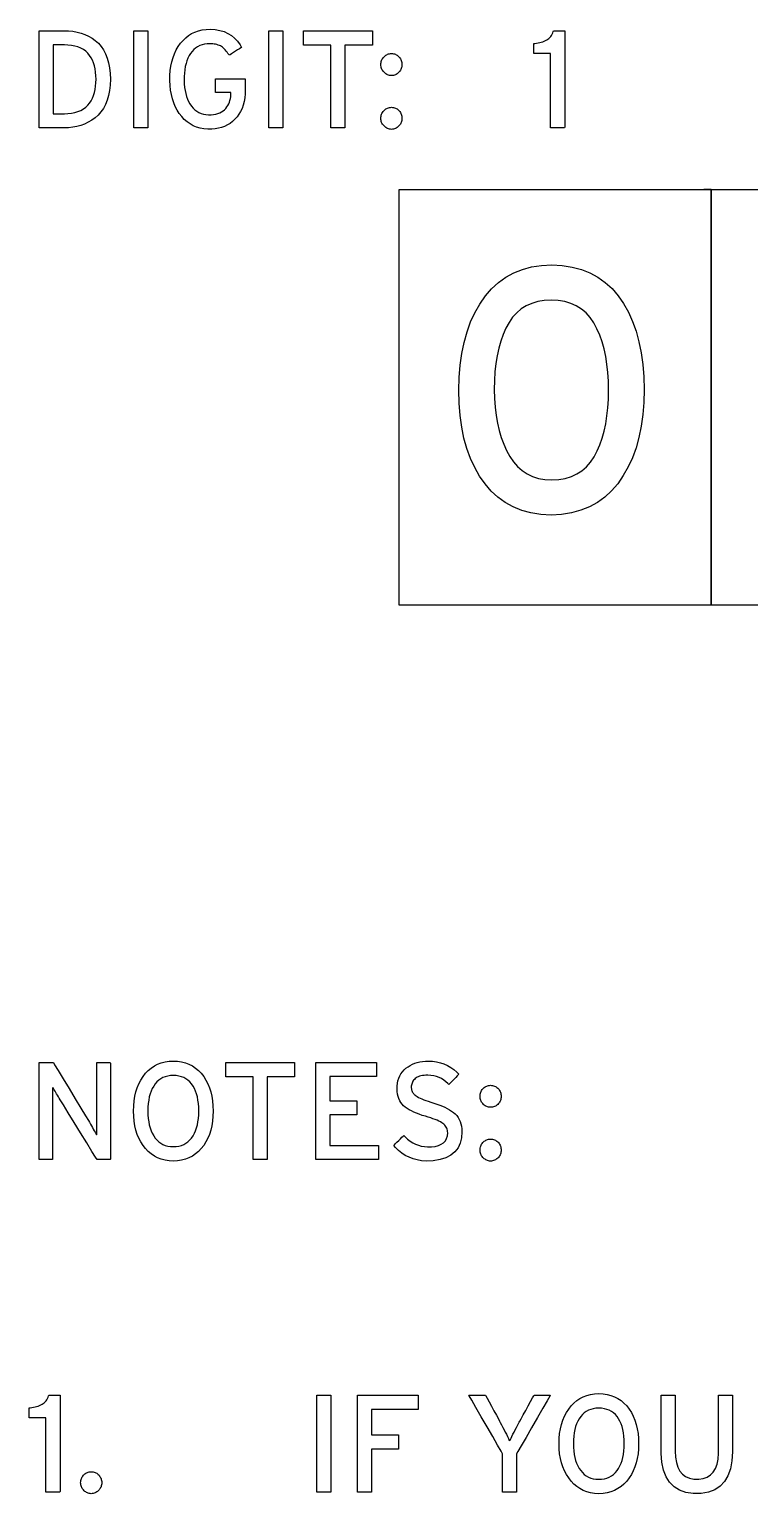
# Model space of a CAD drawing. Extents: x 1 to 47.7, y 0.2 to 33.3.
# Drawn here: x 1.015 to 2.963, y 28.096 to 32.058 of the extents above; entities that cross this region are included whole.
import ezdxf

# ---------------------------------------------------------------- set-up
doc = ezdxf.new("R2010")
doc.units = 0
doc.header["$MEASUREMENT"] = 0
for name, color, linetype in [('1_0_____CONNECTOR_TYPE_', 7, 'CONTINUOUS'), ('2_0_____ETHERNET_CONNECTIO', 7, 'CONTINUOUS'), ('3_0_____MOUNTING_', 7, 'CONTINUOUS'), ('4_0_____DWG', 7, 'CONTINUOUS')]:
    doc.layers.add(name, color=color, linetype=linetype)

msp = doc.modelspace()

# ---------------------------------------------------------------- linework, layer by layer
at = {"layer": '1_0_____CONNECTOR_TYPE_'}
msp.add_lwpolyline([(2.8588, 31.625), (2.8388, 31.625)], dxfattribs=at)
at = {"layer": '2_0_____ETHERNET_CONNECTIO'}
msp.add_lwpolyline([(2.8588, 31.625), (2.8388, 31.625)], dxfattribs=at)
at = {"layer": '3_0_____MOUNTING_'}
msp.add_lwpolyline([(2.8588, 31.625), (2.8388, 31.625)], dxfattribs=at)
at = {"layer": '4_0_____DWG'}
for points in [[(1.5991, 31.8945), (1.5986, 31.8833), (1.5975, 31.8726), (1.5958, 31.8626), (1.5933, 31.8531), (1.5902, 31.8443), (1.5864, 31.8361), (1.5819, 31.8284), (1.5768, 31.8214), (1.5709, 31.815), (1.5646, 31.8091), (1.5579, 31.8039), (1.5507, 31.7995), (1.5431, 31.7957), (1.5351, 31.7927), (1.5266, 31.7904), (1.5177, 31.7887), (1.5084, 31.7878), (1.4981, 31.7878), (1.4873, 31.7888), (1.477, 31.7908), (1.4673, 31.7937), (1.4582, 31.7975), (1.4496, 31.8023), (1.4415, 31.808), (1.4341, 31.8147), (1.4272, 31.8223), (1.4207, 31.8307), (1.4149, 31.8396), (1.4098, 31.8492), (1.4055, 31.8594), (1.4019, 31.8702), (1.3991, 31.8817), (1.397, 31.8938), (1.3956, 31.9065), (1.395, 31.9198), (1.3952, 31.9334), (1.3962, 31.9465), (1.398, 31.9589), (1.4005, 31.9707), (1.4037, 31.9819), (1.4077, 31.9924), (1.4124, 32.0024), (1.4179, 32.0117), (1.4241, 32.0205), (1.4307, 32.0284), (1.4379, 32.0354), (1.4457, 32.0415), (1.454, 32.0466), (1.4629, 32.0509), (1.4723, 32.0541), (1.4823, 32.0565), (1.4929, 32.0579), (1.5044, 32.0584), (1.5177, 32.0575), (1.5301, 32.0554), (1.5416, 32.052), (1.5521, 32.0474), (1.5617, 32.0415), (1.5703, 32.0344), (1.578, 32.0261), (1.5848, 32.0165), (1.5886, 32.0093), (1.5867, 32.0081), (1.583, 32.0057), (1.5781, 32.0025), (1.5725, 31.999), (1.5669, 31.9954), (1.5618, 31.9921), (1.5579, 31.9896), (1.5557, 31.9882), (1.5543, 31.9899), (1.5521, 31.9933), (1.5498, 31.9966), (1.5475, 31.9996), (1.5451, 32.0024), (1.5426, 32.005), (1.54, 32.0074), (1.5374, 32.0096), (1.5347, 32.0116), (1.5319, 32.0132), (1.5289, 32.0146), (1.5257, 32.0158), (1.5223, 32.0168), (1.5187, 32.0177), (1.515, 32.0184), (1.5111, 32.0188), (1.507, 32.0191), (1.5028, 32.0192), (1.4957, 32.0189), (1.4887, 32.0179), (1.4821, 32.0163), (1.4759, 32.0141), (1.4701, 32.0112), (1.4647, 32.0076), (1.4598, 32.0035), (1.4552, 31.9986), (1.4511, 31.9932), (1.4473, 31.9871), (1.444, 31.9804), (1.4412, 31.9733), (1.4388, 31.9657), (1.4369, 31.9576), (1.4354, 31.949), (1.4344, 31.9399), (1.4338, 31.9303), (1.4337, 31.9202), (1.4341, 31.9105), (1.4349, 31.9013), (1.4362, 31.8926), (1.4379, 31.8844), (1.4401, 31.8766), (1.4427, 31.8694), (1.4458, 31.8626), (1.4494, 31.8563), (1.4534, 31.8504), (1.4578, 31.8451), (1.4626, 31.8404), (1.4678, 31.8365), (1.4734, 31.8332), (1.4794, 31.8306), (1.4858, 31.8286), (1.4927, 31.8274), (1.4999, 31.8268), (1.507, 31.8269), (1.5135, 31.8276), (1.5195, 31.8287), (1.5252, 31.8302), (1.5303, 31.8321), (1.5351, 31.8346), (1.5394, 31.8374), (1.5433, 31.8407), (1.5467, 31.8444), (1.5496, 31.8484), (1.5521, 31.8525), (1.5543, 31.8569), (1.5561, 31.8613), (1.5576, 31.866), (1.5588, 31.8708), (1.5596, 31.8758), (1.5601, 31.8809), (1.5603, 31.8859), (1.5603, 31.886), (1.5603, 31.8861), (1.5603, 31.8862), (1.5603, 31.8864), (1.5603, 31.8866), (1.5603, 31.8868), (1.5603, 31.8869), (1.5603, 31.887), (1.5602, 31.887), (1.558, 31.887), (1.5536, 31.887), (1.5476, 31.887), (1.5407, 31.887), (1.5337, 31.887), (1.5273, 31.887), (1.5222, 31.887), (1.5192, 31.887), (1.5187, 31.8873), (1.5187, 31.8897), (1.5187, 31.8941), (1.5187, 31.8997), (1.5187, 31.906), (1.5187, 31.9123), (1.5187, 31.918), (1.5187, 31.9222), (1.5187, 31.9245), (1.5199, 31.9247), (1.5259, 31.9247), (1.5358, 31.9247), (1.5483, 31.9247), (1.5618, 31.9247), (1.5751, 31.9247), (1.5866, 31.9247), (1.595, 31.9247), (1.5989, 31.9247), (1.5991, 31.924), (1.5991, 31.9214), (1.5991, 31.9175), (1.5991, 31.9127), (1.5991, 31.9076), (1.5991, 31.9026), (1.5991, 31.8985), (1.5991, 31.8956)], [(1.2343, 31.923), (1.2336, 31.9073), (1.232, 31.8925), (1.2293, 31.8789), (1.2257, 31.8662), (1.2211, 31.8547), (1.2154, 31.8441), (1.2088, 31.8347), (1.2012, 31.8262), (1.1927, 31.8188), (1.1838, 31.8124), (1.1744, 31.8068), (1.1646, 31.8021), (1.1543, 31.7983), (1.1436, 31.7954), (1.1324, 31.7933), (1.1208, 31.7921), (1.1104, 31.7918), (1.107, 31.7918), (1.0993, 31.7918), (1.0887, 31.7918), (1.0767, 31.7918), (1.0645, 31.7918), (1.0537, 31.7918), (1.0455, 31.7918), (1.0414, 31.7918), (1.0412, 31.7971), (1.0412, 31.82), (1.0412, 31.8559), (1.0412, 31.8998), (1.0412, 31.9463), (1.0412, 31.9901), (1.0412, 32.0261), (1.0412, 32.0489), (1.0414, 32.0542), (1.0455, 32.0542), (1.0537, 32.0542), (1.0645, 32.0542), (1.0767, 32.0542), (1.0887, 32.0542), (1.0993, 32.0542), (1.107, 32.0542), (1.1104, 32.0542), (1.121, 32.054), (1.1328, 32.0529), (1.1441, 32.051), (1.155, 32.0481), (1.1653, 32.0444), (1.1752, 32.0398), (1.1846, 32.0344), (1.1935, 32.028), (1.2018, 32.0207), (1.2093, 32.0122), (1.2158, 32.0027), (1.2213, 31.9921), (1.2259, 31.9804), (1.2294, 31.9676), (1.232, 31.9538), (1.2337, 31.939)], [(2.4249, 31.7918), (2.4249, 31.7995), (2.4249, 31.82), (2.4249, 31.8493), (2.4249, 31.8836), (2.4249, 31.9188), (2.4249, 31.9511), (2.4249, 31.9765), (2.4249, 31.991), (2.4244, 31.993), (2.4212, 31.993), (2.4155, 31.993), (2.4083, 31.993), (2.4004, 31.993), (2.3927, 31.993), (2.3861, 31.993), (2.3815, 31.993), (2.3798, 31.993), (2.3798, 31.9941), (2.3798, 31.9968), (2.3798, 32.0008), (2.3798, 32.0054), (2.3798, 32.0101), (2.3798, 32.0145), (2.3798, 32.0179), (2.3798, 32.0199), (2.3822, 32.0203), (2.3867, 32.0209), (2.3911, 32.0216), (2.3954, 32.0224), (2.3994, 32.0235), (2.4034, 32.0247), (2.4072, 32.0261), (2.4108, 32.0277), (2.4142, 32.0295), (2.4174, 32.0314), (2.4203, 32.0336), (2.4229, 32.036), (2.4253, 32.0387), (2.4273, 32.0417), (2.429, 32.0449), (2.4305, 32.0484), (2.4317, 32.0522), (2.4324, 32.0542), (2.4347, 32.0542), (2.4386, 32.0542), (2.4435, 32.0542), (2.4489, 32.0542), (2.4541, 32.0542), (2.4586, 32.0542), (2.4618, 32.0542), (2.4629, 32.0542), (2.4629, 32.0442), (2.4629, 32.0175), (2.4629, 31.9792), (2.4629, 31.9346), (2.4629, 31.8886), (2.4629, 31.8466), (2.4629, 31.8134), (2.4629, 31.7944), (2.4626, 31.7918), (2.4598, 31.7918), (2.455, 31.7918), (2.4489, 31.7918), (2.4422, 31.7918), (2.4358, 31.7918), (2.4302, 31.7918), (2.4263, 31.7918)], [(1.1955, 31.923), (1.1952, 31.9328), (1.1944, 31.9421), (1.193, 31.951), (1.1911, 31.9593), (1.1886, 31.9672), (1.1855, 31.9746), (1.1819, 31.9815), (1.1778, 31.9879), (1.173, 31.9938), (1.1674, 31.999), (1.1611, 32.0036), (1.1541, 32.0074), (1.1465, 32.0106), (1.1381, 32.013), (1.1291, 32.0148), (1.1193, 32.0158), (1.1104, 32.0161), (1.1089, 32.0161), (1.1054, 32.0161), (1.1006, 32.0161), (1.0952, 32.0161), (1.0897, 32.0161), (1.0849, 32.0161), (1.0812, 32.0161), (1.0793, 32.0161), (1.0792, 32.0124), (1.0792, 31.9962), (1.0792, 31.9706), (1.0792, 31.9395), (1.0792, 31.9065), (1.0792, 31.8754), (1.0792, 31.8499), (1.0792, 31.8337), (1.0793, 31.8299), (1.0812, 31.8299), (1.0849, 31.8299), (1.0897, 31.8299), (1.0952, 31.8299), (1.1006, 31.8299), (1.1054, 31.8299), (1.1089, 31.8299), (1.1104, 31.8299), (1.1193, 31.8302), (1.1291, 31.8313), (1.1381, 31.8331), (1.1465, 31.8356), (1.1541, 31.8388), (1.1611, 31.8427), (1.1674, 31.8474), (1.173, 31.8527), (1.1778, 31.8587), (1.1819, 31.8651), (1.1855, 31.872), (1.1886, 31.8793), (1.1911, 31.8871), (1.193, 31.8954), (1.1944, 31.9041), (1.1952, 31.9133)], [(2.0229, 31.9628), (2.0227, 31.96), (2.0223, 31.9572), (2.0217, 31.9546), (2.0209, 31.9521), (2.0199, 31.9497), (2.0187, 31.9474), (2.0172, 31.9452), (2.0156, 31.9431), (2.0137, 31.9411), (2.0117, 31.9393), (2.0096, 31.9377), (2.0074, 31.9363), (2.005, 31.9352), (2.0025, 31.9343), (1.9999, 31.9337), (1.9972, 31.9333), (1.9944, 31.9332), (1.9916, 31.9333), (1.989, 31.9337), (1.9864, 31.9343), (1.984, 31.9352), (1.9817, 31.9363), (1.9795, 31.9377), (1.9774, 31.9393), (1.9754, 31.9411), (1.9735, 31.9431), (1.9717, 31.9452), (1.9701, 31.9474), (1.9688, 31.9497), (1.9677, 31.9521), (1.9669, 31.9546), (1.9663, 31.9572), (1.966, 31.96), (1.9658, 31.9628), (1.966, 31.9658), (1.9663, 31.9686), (1.9669, 31.9713), (1.9677, 31.9739), (1.9688, 31.9764), (1.9701, 31.9788), (1.9717, 31.981), (1.9735, 31.9832), (1.9754, 31.9852), (1.9774, 31.9869), (1.9795, 31.9884), (1.9817, 31.9897), (1.984, 31.9908), (1.9864, 31.9916), (1.989, 31.9923), (1.9916, 31.9927), (1.9944, 31.9929), (1.9972, 31.9927), (1.9999, 31.9923), (2.0025, 31.9916), (2.005, 31.9908), (2.0074, 31.9897), (2.0096, 31.9884), (2.0117, 31.9869), (2.0137, 31.9852), (2.0156, 31.9832), (2.0172, 31.981), (2.0187, 31.9788), (2.0199, 31.9764), (2.0209, 31.9739), (2.0217, 31.9713), (2.0223, 31.9686), (2.0227, 31.9658)], [(2.0229, 31.8173), (2.0227, 31.8144), (2.0223, 31.8117), (2.0217, 31.8091), (2.0209, 31.8066), (2.0199, 31.8042), (2.0187, 31.8019), (2.0172, 31.7998), (2.0156, 31.7977), (2.0137, 31.7958), (2.0117, 31.794), (2.0096, 31.7924), (2.0074, 31.791), (2.005, 31.7899), (2.0025, 31.789), (1.9999, 31.7883), (1.9972, 31.7878), (1.9944, 31.7876), (1.9916, 31.7878), (1.989, 31.7883), (1.9864, 31.789), (1.984, 31.7899), (1.9817, 31.791), (1.9795, 31.7924), (1.9774, 31.794), (1.9754, 31.7958), (1.9735, 31.7977), (1.9717, 31.7998), (1.9701, 31.8019), (1.9688, 31.8042), (1.9677, 31.8066), (1.9669, 31.8091), (1.9663, 31.8117), (1.966, 31.8144), (1.9658, 31.8173), (1.966, 31.8202), (1.9663, 31.8231), (1.9669, 31.8258), (1.9677, 31.8284), (1.9688, 31.8309), (1.9701, 31.8333), (1.9717, 31.8355), (1.9735, 31.8377), (1.9754, 31.8396), (1.9774, 31.8413), (1.9795, 31.8428), (1.9817, 31.8441), (1.984, 31.8452), (1.9864, 31.846), (1.989, 31.8467), (1.9916, 31.8471), (1.9944, 31.8473), (1.9972, 31.8471), (1.9999, 31.8467), (2.0025, 31.846), (2.005, 31.8452), (2.0074, 31.8441), (2.0096, 31.8428), (2.0117, 31.8413), (2.0137, 31.8396), (2.0156, 31.8377), (2.0172, 31.8355), (2.0187, 31.8333), (2.0199, 31.8309), (2.0209, 31.8284), (2.0217, 31.8258), (2.0223, 31.8231), (2.0227, 31.8202)], [(2.6777, 31.0835), (2.6768, 31.0487), (2.6742, 31.0156), (2.6698, 30.9841), (2.6637, 30.9542), (2.6558, 30.9259), (2.6461, 30.8992), (2.6347, 30.8741), (2.6215, 30.8506), (2.6066, 30.8288), (2.5899, 30.8094), (2.5715, 30.7924), (2.5515, 30.778), (2.5298, 30.7661), (2.5064, 30.7568), (2.4813, 30.7499), (2.4546, 30.7456), (2.4262, 30.7438), (2.3981, 30.7456), (2.3717, 30.7499), (2.3469, 30.7567), (2.3238, 30.7659), (2.3023, 30.7777), (2.2824, 30.792), (2.2642, 30.8087), (2.2476, 30.828), (2.2327, 30.8495), (2.2196, 30.8726), (2.2081, 30.8974), (2.1985, 30.9239), (2.1906, 30.9521), (2.1844, 30.9819), (2.1801, 31.0135), (2.1774, 31.0467), (2.1765, 31.0816), (2.1774, 31.1165), (2.1801, 31.1497), (2.1845, 31.1813), (2.1908, 31.2113), (2.1988, 31.2396), (2.2086, 31.2664), (2.2202, 31.2915), (2.2335, 31.315), (2.2486, 31.3368), (2.2654, 31.3563), (2.2837, 31.3732), (2.3037, 31.3876), (2.3253, 31.3994), (2.3486, 31.4086), (2.3734, 31.4153), (2.3999, 31.4193), (2.428, 31.4208), (2.4564, 31.4192), (2.4831, 31.415), (2.508, 31.4083), (2.5313, 31.3992), (2.5529, 31.3875), (2.5728, 31.3733), (2.591, 31.3567), (2.6075, 31.3375), (2.6223, 31.316), (2.6353, 31.2928), (2.6465, 31.2679), (2.6561, 31.2414), (2.6639, 31.2131), (2.6699, 31.1832), (2.6742, 31.1516), (2.6768, 31.1184)], [(2.5817, 31.0816), (2.5812, 31.1061), (2.5797, 31.1294), (2.5772, 31.1518), (2.5738, 31.1731), (2.5694, 31.1934), (2.564, 31.2127), (2.5576, 31.231), (2.5502, 31.2482), (2.5417, 31.2642), (2.5318, 31.2784), (2.5206, 31.2908), (2.5082, 31.3013), (2.4944, 31.3099), (2.4793, 31.3166), (2.4629, 31.3215), (2.4452, 31.3245), (2.4262, 31.3257), (2.4075, 31.3245), (2.3901, 31.3216), (2.374, 31.3167), (2.3591, 31.3101), (2.3456, 31.3016), (2.3333, 31.2912), (2.3222, 31.2791), (2.3125, 31.265), (2.3039, 31.2493), (2.2964, 31.2324), (2.2899, 31.2145), (2.2844, 31.1954), (2.28, 31.1752), (2.2766, 31.1539), (2.2742, 31.1316), (2.2729, 31.1081), (2.2726, 31.0835), (2.2731, 31.0592), (2.2746, 31.0359), (2.2772, 31.0137), (2.2808, 30.9926), (2.2855, 30.9725), (2.2912, 30.9535), (2.2979, 30.9355), (2.3056, 30.9186), (2.3143, 30.9025), (2.3241, 30.8878), (2.3352, 30.875), (2.3476, 30.8642), (2.3611, 30.8553), (2.376, 30.8483), (2.3921, 30.8433), (2.4094, 30.8402), (2.428, 30.839), (2.447, 30.8402), (2.4646, 30.8432), (2.481, 30.8482), (2.496, 30.8551), (2.5096, 30.8639), (2.522, 30.8746), (2.533, 30.8872), (2.5427, 30.9017), (2.551, 30.9176), (2.5582, 30.9343), (2.5644, 30.9521), (2.5697, 30.971), (2.574, 30.991), (2.5773, 31.012), (2.5797, 31.0341), (2.5812, 31.0574)], [(1.1981, 29), (1.1944, 29.006), (1.1845, 29.022), (1.1703, 29.0451), (1.1536, 29.0722), (1.1363, 29.1004), (1.1201, 29.1266), (1.107, 29.148), (1.0987, 29.1614), (1.096, 29.1658), (1.0936, 29.1699), (1.0912, 29.1739), (1.0889, 29.1777), (1.0866, 29.1815), (1.0845, 29.1852), (1.0824, 29.1887), (1.0804, 29.1921), (1.0785, 29.1954), (1.0777, 29.1933), (1.0778, 29.187), (1.0778, 29.1805), (1.0778, 29.1737), (1.0778, 29.1668), (1.0779, 29.1597), (1.078, 29.1524), (1.078, 29.1449), (1.0781, 29.1371), (1.0781, 29.1323), (1.0781, 29.1201), (1.0781, 29.1017), (1.0781, 29.0797), (1.0781, 29.0563), (1.0781, 29.0343), (1.0781, 29.0159), (1.0781, 29.0037), (1.0781, 29), (1.0764, 29), (1.0725, 29), (1.0672, 29), (1.061, 29), (1.0547, 29), (1.0489, 29), (1.0443, 29), (1.0416, 29), (1.0412, 29.0018), (1.0412, 29.0188), (1.0412, 29.0498), (1.0412, 29.0899), (1.0412, 29.1344), (1.0412, 29.1786), (1.0412, 29.2177), (1.0412, 29.2469), (1.0412, 29.2616), (1.0419, 29.2624), (1.0451, 29.2624), (1.0501, 29.2624), (1.0563, 29.2624), (1.063, 29.2624), (1.0693, 29.2624), (1.0748, 29.2624), (1.0786, 29.2624), (1.08, 29.2624), (1.0835, 29.2565), (1.0929, 29.2409), (1.1065, 29.2185), (1.1224, 29.1921), (1.1389, 29.1647), (1.1543, 29.1392), (1.1669, 29.1184), (1.1748, 29.1053), (1.1774, 29.1008), (1.1803, 29.0959), (1.183, 29.0912), (1.1856, 29.0867), (1.1881, 29.0823), (1.1905, 29.0781), (1.1927, 29.0741), (1.1949, 29.0702), (1.1969, 29.0666), (1.1977, 29.0687), (1.1976, 29.0752), (1.1975, 29.0818), (1.1975, 29.0887), (1.1974, 29.0958), (1.1974, 29.103), (1.1974, 29.1104), (1.1974, 29.118), (1.1973, 29.1258), (1.1973, 29.1306), (1.1973, 29.1428), (1.1973, 29.1611), (1.1973, 29.1831), (1.1973, 29.2063), (1.1973, 29.2283), (1.1973, 29.2466), (1.1973, 29.2587), (1.1974, 29.2624), (1.1991, 29.2624), (1.203, 29.2624), (1.2083, 29.2624), (1.2145, 29.2624), (1.2208, 29.2624), (1.2266, 29.2624), (1.2311, 29.2624), (1.2339, 29.2624), (1.2343, 29.2605), (1.2343, 29.2435), (1.2343, 29.2126), (1.2343, 29.1725), (1.2343, 29.128), (1.2343, 29.0838), (1.2343, 29.0447), (1.2343, 29.0154), (1.2343, 29.0008), (1.2336, 29), (1.2307, 29), (1.2259, 29), (1.2202, 29), (1.214, 29), (1.208, 29), (1.2029, 29), (1.1994, 29)], [(1.5121, 29.1313), (1.5116, 29.1173), (1.5104, 29.104), (1.5083, 29.0914), (1.5055, 29.0794), (1.502, 29.0682), (1.4976, 29.0576), (1.4925, 29.0477), (1.4866, 29.0384), (1.4799, 29.0298), (1.4725, 29.022), (1.4645, 29.0152), (1.4559, 29.0095), (1.4468, 29.0047), (1.437, 29.001), (1.4267, 28.9982), (1.4158, 28.9965), (1.4042, 28.9958), (1.3928, 28.9965), (1.382, 28.9982), (1.3718, 29.001), (1.3621, 29.0047), (1.3531, 29.0095), (1.3447, 29.0152), (1.3368, 29.022), (1.3296, 29.0298), (1.3229, 29.0384), (1.3168, 29.0477), (1.3116, 29.0576), (1.3071, 29.0682), (1.3035, 29.0794), (1.3006, 29.0914), (1.2985, 29.104), (1.2973, 29.1173), (1.2968, 29.1313), (1.2973, 29.1452), (1.2985, 29.1586), (1.3006, 29.1712), (1.3035, 29.1832), (1.3071, 29.1945), (1.3116, 29.2052), (1.3168, 29.2152), (1.3229, 29.2246), (1.3296, 29.2333), (1.3368, 29.2409), (1.3447, 29.2476), (1.3531, 29.2532), (1.3621, 29.2579), (1.3718, 29.2616), (1.382, 29.2642), (1.3928, 29.2659), (1.4042, 29.2666), (1.4158, 29.2659), (1.4267, 29.2642), (1.437, 29.2616), (1.4468, 29.2579), (1.4559, 29.2532), (1.4645, 29.2476), (1.4725, 29.2409), (1.4799, 29.2333), (1.4866, 29.2246), (1.4925, 29.2152), (1.4976, 29.2052), (1.502, 29.1945), (1.5055, 29.1832), (1.5083, 29.1712), (1.5104, 29.1586), (1.5116, 29.1452)], [(2.185, 29.0753), (2.1839, 29.0588), (2.1804, 29.0441), (2.1744, 29.0314), (2.1659, 29.0207), (2.155, 29.0118), (2.1416, 29.0049), (2.1258, 28.9999), (2.1075, 28.9968), (2.0884, 28.9959), (2.0759, 28.9969), (2.064, 28.9989), (2.0527, 29.0019), (2.042, 29.006), (2.0319, 29.0111), (2.0224, 29.0172), (2.0135, 29.0244), (2.0052, 29.0326), (2.0006, 29.0383), (2.0022, 29.04), (2.0053, 29.0431), (2.0094, 29.0471), (2.014, 29.0517), (2.0185, 29.0562), (2.0226, 29.0603), (2.0258, 29.0635), (2.0275, 29.0652), (2.0314, 29.0615), (2.038, 29.0554), (2.0449, 29.05), (2.0521, 29.0454), (2.0595, 29.0416), (2.0672, 29.0386), (2.0752, 29.0364), (2.0834, 29.0349), (2.0918, 29.0342), (2.1026, 29.0345), (2.1129, 29.0357), (2.1217, 29.038), (2.1293, 29.0412), (2.1355, 29.0454), (2.1403, 29.0506), (2.1437, 29.0568), (2.1458, 29.0639), (2.1466, 29.0721), (2.1464, 29.0757), (2.146, 29.0789), (2.1452, 29.082), (2.1441, 29.0849), (2.1427, 29.0877), (2.1409, 29.0904), (2.1388, 29.0929), (2.1365, 29.0953), (2.1337, 29.0976), (2.1304, 29.0998), (2.1267, 29.102), (2.1224, 29.1042), (2.1176, 29.1064), (2.1124, 29.1085), (2.1067, 29.1106), (2.1005, 29.1127), (2.0938, 29.1148), (2.0861, 29.117), (2.0775, 29.1196), (2.0694, 29.1224), (2.0618, 29.1253), (2.0547, 29.1284), (2.0482, 29.1316), (2.0422, 29.1349), (2.0367, 29.1384), (2.0317, 29.142), (2.0272, 29.1457), (2.0232, 29.1498), (2.0197, 29.1543), (2.0168, 29.1593), (2.0143, 29.1648), (2.0124, 29.1707), (2.011, 29.1771), (2.01, 29.184), (2.0096, 29.1913), (2.0098, 29.199), (2.0107, 29.2063), (2.0121, 29.2133), (2.0142, 29.2199), (2.0168, 29.2261), (2.0201, 29.2319), (2.0241, 29.2374), (2.0286, 29.2424), (2.0337, 29.2471), (2.0392, 29.2512), (2.0449, 29.2548), (2.051, 29.2579), (2.0574, 29.2605), (2.0641, 29.2627), (2.0711, 29.2644), (2.0785, 29.2656), (2.0862, 29.2663), (2.0946, 29.2666), (2.1057, 29.266), (2.1165, 29.2644), (2.1267, 29.262), (2.1365, 29.2587), (2.1459, 29.2545), (2.1548, 29.2494), (2.1632, 29.2434), (2.1712, 29.2365), (2.1766, 29.2309), (2.1751, 29.2294), (2.1722, 29.2263), (2.1682, 29.2222), (2.1637, 29.2176), (2.1592, 29.2129), (2.1551, 29.2086), (2.1518, 29.2052), (2.15, 29.2033), (2.1472, 29.2057), (2.1417, 29.2107), (2.1358, 29.2152), (2.1295, 29.2189), (2.123, 29.2221), (2.116, 29.2245), (2.1088, 29.2264), (2.1011, 29.2276), (2.0932, 29.2281), (2.0872, 29.228), (2.0825, 29.2277), (2.0781, 29.2271), (2.0741, 29.2264), (2.0703, 29.2253), (2.0669, 29.2241), (2.0638, 29.2227), (2.061, 29.221), (2.0585, 29.2191), (2.0563, 29.2169), (2.0543, 29.2146), (2.0526, 29.2122), (2.0512, 29.2097), (2.0501, 29.2071), (2.0492, 29.2043), (2.0485, 29.2014), (2.0481, 29.1985), (2.048, 29.1954), (2.0481, 29.1939), (2.0482, 29.1924), (2.0483, 29.191), (2.0486, 29.1896), (2.0488, 29.1883), (2.0492, 29.187), (2.0496, 29.1858), (2.0501, 29.1846), (2.0506, 29.1835), (2.0513, 29.1822), (2.052, 29.181), (2.0529, 29.1798), (2.0538, 29.1786), (2.0549, 29.1774), (2.0561, 29.1762), (2.0574, 29.1751), (2.0587, 29.1739), (2.0608, 29.1724), (2.064, 29.1704), (2.0677, 29.1683), (2.072, 29.1662), (2.0767, 29.1641), (2.082, 29.1619), (2.0877, 29.1598), (2.094, 29.1576), (2.1008, 29.1554), (2.1088, 29.153), (2.117, 29.1503), (2.1248, 29.1475), (2.1321, 29.1445), (2.139, 29.1414), (2.1454, 29.1381), (2.1515, 29.1347), (2.1571, 29.1311), (2.1622, 29.1274), (2.1669, 29.1234), (2.1711, 29.119), (2.1747, 29.1141), (2.1778, 29.1088), (2.1803, 29.103), (2.1823, 29.0968), (2.1837, 29.0901), (2.1846, 29.0829)], [(1.4733, 29.1313), (1.4731, 29.1416), (1.4723, 29.1514), (1.4711, 29.1606), (1.4694, 29.1693), (1.4673, 29.1775), (1.4646, 29.1851), (1.4615, 29.1922), (1.4579, 29.1988), (1.4538, 29.2048), (1.4492, 29.21), (1.4441, 29.2146), (1.4386, 29.2184), (1.4327, 29.2216), (1.4262, 29.2241), (1.4194, 29.2259), (1.412, 29.227), (1.4042, 29.2274), (1.3966, 29.227), (1.3894, 29.2259), (1.3827, 29.2241), (1.3763, 29.2216), (1.3705, 29.2184), (1.365, 29.2146), (1.36, 29.21), (1.3554, 29.2048), (1.3513, 29.1988), (1.3476, 29.1922), (1.3444, 29.1851), (1.3417, 29.1775), (1.3395, 29.1693), (1.3378, 29.1606), (1.3365, 29.1514), (1.3358, 29.1416), (1.3356, 29.1313), (1.3358, 29.1211), (1.3365, 29.1114), (1.3378, 29.1023), (1.3395, 29.0937), (1.3417, 29.0856), (1.3444, 29.078), (1.3476, 29.071), (1.3513, 29.0644), (1.3554, 29.0583), (1.36, 29.0529), (1.365, 29.0481), (1.3705, 29.0441), (1.3763, 29.0408), (1.3827, 29.0382), (1.3894, 29.0364), (1.3966, 29.0353), (1.4042, 29.0349), (1.412, 29.0353), (1.4194, 29.0364), (1.4262, 29.0382), (1.4327, 29.0408), (1.4386, 29.0441), (1.4441, 29.0481), (1.4492, 29.0529), (1.4538, 29.0583), (1.4579, 29.0644), (1.4615, 29.071), (1.4646, 29.078), (1.4673, 29.0856), (1.4694, 29.0937), (1.4711, 29.1023), (1.4723, 29.1114), (1.4731, 29.1211)], [(2.291, 29.171), (2.2908, 29.1681), (2.2904, 29.1654), (2.2898, 29.1628), (2.289, 29.1602), (2.288, 29.1578), (2.2867, 29.1555), (2.2853, 29.1534), (2.2836, 29.1513), (2.2818, 29.1493), (2.2798, 29.1474), (2.2777, 29.1458), (2.2754, 29.1445), (2.2731, 29.1433), (2.2706, 29.1425), (2.268, 29.1419), (2.2653, 29.1415), (2.2625, 29.1414), (2.2597, 29.1415), (2.257, 29.1419), (2.2545, 29.1425), (2.2521, 29.1433), (2.2498, 29.1445), (2.2476, 29.1458), (2.2455, 29.1474), (2.2435, 29.1493), (2.2416, 29.1513), (2.2398, 29.1534), (2.2382, 29.1555), (2.2369, 29.1578), (2.2358, 29.1602), (2.235, 29.1628), (2.2344, 29.1654), (2.234, 29.1681), (2.2339, 29.171), (2.234, 29.1739), (2.2344, 29.1767), (2.235, 29.1795), (2.2358, 29.1821), (2.2369, 29.1845), (2.2382, 29.1869), (2.2398, 29.1892), (2.2416, 29.1914), (2.2435, 29.1934), (2.2455, 29.1951), (2.2476, 29.1966), (2.2498, 29.1979), (2.2521, 29.199), (2.2545, 29.1998), (2.257, 29.2004), (2.2597, 29.2008), (2.2625, 29.201), (2.2653, 29.2008), (2.268, 29.2004), (2.2706, 29.1998), (2.2731, 29.199), (2.2754, 29.1979), (2.2777, 29.1966), (2.2798, 29.1951), (2.2818, 29.1934), (2.2836, 29.1914), (2.2853, 29.1892), (2.2867, 29.1869), (2.288, 29.1845), (2.289, 29.1821), (2.2898, 29.1795), (2.2904, 29.1767), (2.2908, 29.1739)], [(2.291, 29.0254), (2.2908, 29.0226), (2.2904, 29.0199), (2.2898, 29.0173), (2.289, 29.0148), (2.288, 29.0124), (2.2867, 29.0101), (2.2853, 29.008), (2.2836, 29.0059), (2.2818, 29.0039), (2.2798, 29.0021), (2.2777, 29.0006), (2.2754, 28.9992), (2.2731, 28.9981), (2.2706, 28.9972), (2.268, 28.9965), (2.2653, 28.996), (2.2625, 28.9958), (2.2597, 28.996), (2.257, 28.9965), (2.2545, 28.9972), (2.2521, 28.9981), (2.2498, 28.9992), (2.2476, 29.0006), (2.2455, 29.0021), (2.2435, 29.0039), (2.2416, 29.0059), (2.2398, 29.008), (2.2382, 29.0101), (2.2369, 29.0124), (2.2358, 29.0148), (2.235, 29.0173), (2.2344, 29.0199), (2.234, 29.0226), (2.2339, 29.0254), (2.234, 29.0284), (2.2344, 29.0312), (2.235, 29.034), (2.2358, 29.0366), (2.2369, 29.039), (2.2382, 29.0414), (2.2398, 29.0437), (2.2416, 29.0458), (2.2435, 29.0478), (2.2455, 29.0495), (2.2476, 29.051), (2.2498, 29.0523), (2.2521, 29.0534), (2.2545, 29.0542), (2.257, 29.0548), (2.2597, 29.0553), (2.2625, 29.0554), (2.2653, 29.0553), (2.268, 29.0548), (2.2706, 29.0542), (2.2731, 29.0534), (2.2754, 29.0523), (2.2777, 29.051), (2.2798, 29.0495), (2.2818, 29.0478), (2.2836, 29.0458), (2.2853, 29.0437), (2.2867, 29.0414), (2.288, 29.039), (2.289, 29.0366), (2.2898, 29.034), (2.2904, 29.0312), (2.2908, 29.0284)], [(1.06, 28.1), (1.06, 28.1077), (1.06, 28.1282), (1.06, 28.1575), (1.06, 28.1917), (1.06, 28.227), (1.06, 28.2592), (1.06, 28.2846), (1.06, 28.2992), (1.0596, 28.3012), (1.0563, 28.3012), (1.0506, 28.3012), (1.0434, 28.3012), (1.0355, 28.3012), (1.0278, 28.3012), (1.0213, 28.3012), (1.0167, 28.3012), (1.0149, 28.3012), (1.0149, 28.3023), (1.0149, 28.305), (1.0149, 28.309), (1.0149, 28.3136), (1.0149, 28.3183), (1.0149, 28.3227), (1.0149, 28.3261), (1.0149, 28.328), (1.0173, 28.3285), (1.0218, 28.329), (1.0262, 28.3297), (1.0305, 28.3306), (1.0346, 28.3317), (1.0385, 28.3329), (1.0423, 28.3343), (1.0459, 28.3359), (1.0494, 28.3377), (1.0526, 28.3396), (1.0555, 28.3417), (1.0581, 28.3442), (1.0604, 28.3469), (1.0624, 28.3498), (1.0642, 28.3531), (1.0656, 28.3566), (1.0668, 28.3604), (1.0676, 28.3624), (1.0698, 28.3624), (1.0737, 28.3624), (1.0786, 28.3624), (1.084, 28.3624), (1.0893, 28.3624), (1.0938, 28.3624), (1.0969, 28.3624), (1.0981, 28.3624), (1.0981, 28.3523), (1.0981, 28.3256), (1.0981, 28.2874), (1.0981, 28.2428), (1.0981, 28.1968), (1.0981, 28.1547), (1.0981, 28.1216), (1.0981, 28.1026), (1.0977, 28.1), (1.0949, 28.1), (1.0901, 28.1), (1.084, 28.1), (1.0774, 28.1), (1.0709, 28.1), (1.0653, 28.1), (1.0615, 28.1)], [(2.3329, 28.2037), (2.3329, 28.1998), (2.3329, 28.1896), (2.3329, 28.1748), (2.3329, 28.1576), (2.3329, 28.1397), (2.3329, 28.1231), (2.3329, 28.1097), (2.3329, 28.1016), (2.3327, 28.1), (2.3304, 28.1), (2.326, 28.1), (2.3201, 28.1), (2.3136, 28.1), (2.3071, 28.1), (2.3014, 28.1), (2.2971, 28.1), (2.295, 28.1), (2.2949, 28.1021), (2.2949, 28.1108), (2.2949, 28.1245), (2.2949, 28.1413), (2.2949, 28.1593), (2.2949, 28.1764), (2.2949, 28.1908), (2.2949, 28.2006), (2.2949, 28.2039), (2.2909, 28.2108), (2.2815, 28.2272), (2.2682, 28.2502), (2.2529, 28.2768), (2.2372, 28.3042), (2.2229, 28.3292), (2.2115, 28.349), (2.2048, 28.3606), (2.2041, 28.3624), (2.2072, 28.3624), (2.2125, 28.3624), (2.2195, 28.3624), (2.2272, 28.3624), (2.2347, 28.3624), (2.2413, 28.3624), (2.2462, 28.3624), (2.2484, 28.3624), (2.2494, 28.3606), (2.253, 28.3541), (2.2583, 28.3443), (2.2648, 28.3325), (2.2716, 28.3199), (2.2781, 28.3081), (2.2835, 28.2983), (2.287, 28.2918), (2.2887, 28.2887), (2.2923, 28.2818), (2.2958, 28.2751), (2.2991, 28.2686), (2.3023, 28.2624), (2.3052, 28.2565), (2.308, 28.2508), (2.3107, 28.2454), (2.3131, 28.2402), (2.3154, 28.2406), (2.3178, 28.2457), (2.3204, 28.251), (2.3231, 28.2566), (2.3261, 28.2625), (2.3293, 28.2687), (2.3326, 28.2752), (2.3362, 28.2819), (2.3399, 28.289), (2.3415, 28.2919), (2.3452, 28.2987), (2.3508, 28.3088), (2.3574, 28.3209), (2.3643, 28.3334), (2.3707, 28.3452), (2.376, 28.3548), (2.3793, 28.3609), (2.3803, 28.3624), (2.3827, 28.3624), (2.3877, 28.3624), (2.3943, 28.3624), (2.4018, 28.3624), (2.4093, 28.3624), (2.416, 28.3624), (2.4212, 28.3624), (2.4239, 28.3624), (2.4227, 28.3599), (2.4155, 28.3475), (2.4038, 28.3271), (2.3892, 28.3017), (2.3735, 28.2743), (2.3583, 28.2478), (2.3453, 28.2253), (2.3363, 28.2096)], [(2.6629, 28.2313), (2.6624, 28.2173), (2.6612, 28.204), (2.6591, 28.1914), (2.6563, 28.1795), (2.6528, 28.1682), (2.6484, 28.1576), (2.6433, 28.1477), (2.6374, 28.1384), (2.6307, 28.1298), (2.6233, 28.122), (2.6153, 28.1152), (2.6067, 28.1095), (2.5976, 28.1047), (2.5878, 28.101), (2.5775, 28.0982), (2.5666, 28.0965), (2.5551, 28.0958), (2.5436, 28.0965), (2.5328, 28.0982), (2.5226, 28.101), (2.5129, 28.1047), (2.5039, 28.1095), (2.4955, 28.1152), (2.4877, 28.122), (2.4804, 28.1298), (2.4737, 28.1384), (2.4677, 28.1477), (2.4624, 28.1576), (2.4579, 28.1682), (2.4543, 28.1795), (2.4514, 28.1914), (2.4493, 28.204), (2.4481, 28.2173), (2.4476, 28.2313), (2.4481, 28.2453), (2.4493, 28.2586), (2.4514, 28.2712), (2.4543, 28.2832), (2.4579, 28.2946), (2.4624, 28.3052), (2.4677, 28.3153), (2.4737, 28.3246), (2.4804, 28.3333), (2.4877, 28.3409), (2.4955, 28.3476), (2.5039, 28.3532), (2.5129, 28.3579), (2.5226, 28.3616), (2.5328, 28.3642), (2.5436, 28.3659), (2.5551, 28.3666), (2.5666, 28.3659), (2.5775, 28.3642), (2.5878, 28.3616), (2.5976, 28.3579), (2.6067, 28.3532), (2.6153, 28.3476), (2.6233, 28.3409), (2.6307, 28.3333), (2.6374, 28.3246), (2.6433, 28.3153), (2.6484, 28.3052), (2.6528, 28.2946), (2.6563, 28.2832), (2.6591, 28.2712), (2.6612, 28.2586), (2.6624, 28.2453)], [(2.9169, 28.2094), (2.9154, 28.1847), (2.9113, 28.1631), (2.9046, 28.1445), (2.8953, 28.1289), (2.8834, 28.1163), (2.869, 28.1067), (2.8519, 28.1001), (2.8322, 28.0965), (2.8106, 28.0962), (2.7907, 28.0993), (2.7735, 28.1054), (2.7588, 28.1145), (2.7467, 28.1266), (2.7371, 28.1417), (2.7301, 28.1598), (2.7257, 28.1809), (2.7238, 28.205), (2.7237, 28.2139), (2.7237, 28.2274), (2.7237, 28.2481), (2.7237, 28.2731), (2.7237, 28.2995), (2.7237, 28.3245), (2.7237, 28.3452), (2.7237, 28.3587), (2.7238, 28.3624), (2.7257, 28.3624), (2.7299, 28.3624), (2.7356, 28.3624), (2.7421, 28.3624), (2.7486, 28.3624), (2.7545, 28.3624), (2.7591, 28.3624), (2.7615, 28.3624), (2.7618, 28.3603), (2.7618, 28.3486), (2.7618, 28.3293), (2.7618, 28.3051), (2.7618, 28.2789), (2.7618, 28.2535), (2.7618, 28.2319), (2.7618, 28.2168), (2.7618, 28.2112), (2.7625, 28.1946), (2.7649, 28.18), (2.7688, 28.1675), (2.7743, 28.157), (2.7814, 28.1486), (2.7901, 28.1421), (2.8003, 28.1377), (2.8121, 28.1354), (2.8253, 28.1352), (2.8376, 28.137), (2.8483, 28.1409), (2.8574, 28.1467), (2.8649, 28.1545), (2.8708, 28.1642), (2.8751, 28.176), (2.8777, 28.1896), (2.8788, 28.2053), (2.8788, 28.2124), (2.8788, 28.226), (2.8788, 28.2469), (2.8788, 28.2722), (2.8788, 28.2989), (2.8788, 28.3241), (2.8788, 28.345), (2.8788, 28.3586), (2.8789, 28.3624), (2.8808, 28.3624), (2.885, 28.3624), (2.8907, 28.3624), (2.8972, 28.3624), (2.9037, 28.3624), (2.9096, 28.3624), (2.9142, 28.3624), (2.9166, 28.3624), (2.9169, 28.3603), (2.9169, 28.3485), (2.9169, 28.3289), (2.9169, 28.3044), (2.9169, 28.2779), (2.9169, 28.2522), (2.9169, 28.2303), (2.9169, 28.2151)], [(2.6241, 28.2313), (2.6239, 28.2416), (2.6231, 28.2514), (2.6219, 28.2606), (2.6202, 28.2693), (2.6181, 28.2775), (2.6154, 28.2851), (2.6123, 28.2923), (2.6087, 28.2988), (2.6046, 28.3048), (2.6, 28.31), (2.5949, 28.3146), (2.5894, 28.3184), (2.5835, 28.3216), (2.5771, 28.3241), (2.5702, 28.3259), (2.5628, 28.327), (2.5551, 28.3274), (2.5474, 28.327), (2.5402, 28.3259), (2.5335, 28.3241), (2.5271, 28.3216), (2.5213, 28.3184), (2.5158, 28.3146), (2.5108, 28.31), (2.5062, 28.3048), (2.5021, 28.2988), (2.4984, 28.2923), (2.4952, 28.2851), (2.4925, 28.2775), (2.4903, 28.2693), (2.4886, 28.2606), (2.4874, 28.2514), (2.4866, 28.2416), (2.4864, 28.2313), (2.4866, 28.2211), (2.4874, 28.2114), (2.4886, 28.2023), (2.4903, 28.1937), (2.4925, 28.1856), (2.4952, 28.178), (2.4984, 28.171), (2.5021, 28.1644), (2.5062, 28.1583), (2.5108, 28.1529), (2.5158, 28.1481), (2.5213, 28.1441), (2.5271, 28.1408), (2.5335, 28.1382), (2.5402, 28.1364), (2.5474, 28.1353), (2.5551, 28.1349), (2.5628, 28.1353), (2.5702, 28.1364), (2.5771, 28.1382), (2.5835, 28.1408), (2.5894, 28.1441), (2.5949, 28.1481), (2.6, 28.1529), (2.6046, 28.1583), (2.6087, 28.1644), (2.6123, 28.171), (2.6154, 28.178), (2.6181, 28.1856), (2.6202, 28.1937), (2.6219, 28.2023), (2.6231, 28.2114), (2.6239, 28.2211)], [(1.2109, 28.1254), (1.2107, 28.1226), (1.2103, 28.1199), (1.2097, 28.1173), (1.2089, 28.1148), (1.2078, 28.1124), (1.2066, 28.1101), (1.2051, 28.108), (1.2035, 28.1059), (1.2016, 28.1039), (1.1996, 28.1021), (1.1975, 28.1006), (1.1953, 28.0992), (1.1929, 28.0981), (1.1905, 28.0972), (1.1879, 28.0965), (1.1852, 28.096), (1.1823, 28.0958), (1.1796, 28.096), (1.1769, 28.0965), (1.1744, 28.0972), (1.1719, 28.0981), (1.1696, 28.0992), (1.1674, 28.1006), (1.1653, 28.1021), (1.1634, 28.1039), (1.1614, 28.1059), (1.1596, 28.108), (1.1581, 28.1101), (1.1568, 28.1124), (1.1557, 28.1148), (1.1548, 28.1173), (1.1542, 28.1199), (1.1539, 28.1226), (1.1538, 28.1254), (1.1539, 28.1284), (1.1542, 28.1312), (1.1548, 28.134), (1.1557, 28.1366), (1.1568, 28.1391), (1.1581, 28.1414), (1.1596, 28.1437), (1.1614, 28.1458), (1.1634, 28.1478), (1.1653, 28.1495), (1.1674, 28.151), (1.1696, 28.1523), (1.1719, 28.1534), (1.1744, 28.1542), (1.1769, 28.1548), (1.1796, 28.1553), (1.1823, 28.1554), (1.1852, 28.1553), (1.1879, 28.1548), (1.1905, 28.1542), (1.1929, 28.1534), (1.1953, 28.1523), (1.1975, 28.151), (1.1996, 28.1495), (1.2016, 28.1478), (1.2035, 28.1458), (1.2051, 28.1437), (1.2066, 28.1414), (1.2078, 28.1391), (1.2089, 28.1366), (1.2097, 28.134), (1.2103, 28.1312), (1.2107, 28.1284)]]:
    msp.add_lwpolyline(points, close=True, dxfattribs=at)
for points in [[(1.2973, 31.7918), (1.2973, 32.0542), (1.3354, 32.0542), (1.3354, 31.7918), (1.2973, 31.7918)], [(1.6628, 31.7918), (1.6628, 32.0542), (1.7009, 32.0542), (1.7009, 31.7918), (1.6628, 31.7918)], [(1.8686, 32.0158), (1.8686, 31.7918), (1.8305, 31.7918), (1.8305, 32.0158), (1.7564, 32.0158), (1.7564, 32.0542), (1.9428, 32.0542), (1.9428, 32.0158), (1.8686, 32.0158)], [(2.8588, 30.5), (2.0151, 30.5), (2.0151, 31.625), (2.8588, 31.625), (2.8588, 30.5)], [(3.7026, 30.5), (2.8588, 30.5), (2.8588, 31.625), (3.7026, 31.625), (3.7026, 30.5)], [(1.6584, 29.2239), (1.6584, 29), (1.6203, 29), (1.6203, 29.2239), (1.5462, 29.2239), (1.5462, 29.2624), (1.7326, 29.2624), (1.7326, 29.2239), (1.6584, 29.2239)], [(1.7899, 29), (1.7899, 29.2624), (1.9537, 29.2624), (1.9537, 29.2243), (1.8279, 29.2243), (1.8279, 29.1591), (1.901, 29.1591), (1.901, 29.121), (1.8279, 29.121), (1.8279, 29.0381), (1.9592, 29.0381), (1.9592, 29), (1.7899, 29)], [(1.7928, 28.1), (1.7928, 28.3624), (1.8309, 28.3624), (1.8309, 28.1), (1.7928, 28.1)], [(1.9405, 28.3239), (1.9405, 28.2551), (2.0136, 28.2551), (2.0136, 28.2166), (1.9405, 28.2166), (1.9405, 28.1), (1.9025, 28.1), (1.9025, 28.3624), (2.0663, 28.3624), (2.0663, 28.3239), (1.9405, 28.3239)]]:
    msp.add_lwpolyline(points, dxfattribs=at)

doc.saveas('drawing.dxf')
